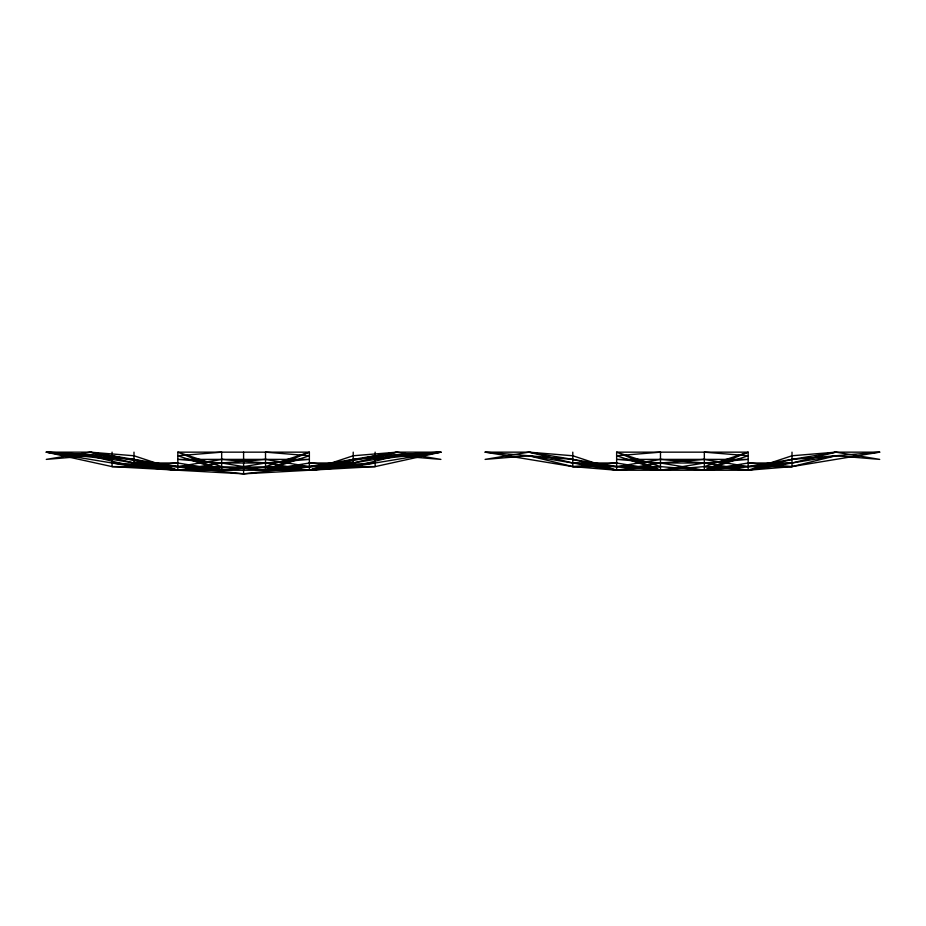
<?xml version="1.0" encoding="UTF-8"?>
<svg xmlns="http://www.w3.org/2000/svg" width="926" height="926" viewBox="0 0 926 926"><rect width="100%" height="100%" fill="white"/><g stroke="black" fill="none" stroke-linecap="round" stroke-linejoin="round"><path stroke-width="1.39" d="M133.992 463L177.827 463L221.673 470.234L265.519 463L309.365 459.389L177.827 459.389L221.673 463L265.519 470.234L309.365 452.154L309.365 470.234L177.827 470.234L133.992 466.611L46.3 452.154L90.146 452.154L133.992 455.766L177.827 470.234L243.596 466.611L309.365 470.234L353.211 466.611L440.892 452.154L397.057 452.154L353.211 455.766L309.365 470.234L265.519 466.611L221.673 470.234L133.992 463L90.146 452.154L46.3 459.389L90.146 455.766L177.827 470.234L221.673 466.611L265.519 470.234L353.211 463L397.057 452.154L440.892 459.389L397.057 455.766L309.365 470.234L265.519 463L221.673 459.389L177.827 466.611L112.069 463L177.827 470.234L221.673 463L265.519 459.389L309.365 466.611L375.134 463L309.365 470.234L353.211 459.389L440.892 452.154L375.134 466.611L243.596 473.846L112.069 466.611L46.3 452.154L112.069 455.766L177.827 470.234L177.827 452.154L309.365 452.154L265.519 466.611L375.134 466.611L375.134 452.154M572.789 463L616.635 463L660.481 470.234L704.327 463L748.173 459.389L616.635 459.389L660.481 463L704.327 470.234L748.173 452.154L748.173 470.234L616.635 470.234L572.789 466.611L485.108 452.154L528.943 452.154L572.789 455.766L616.635 470.234L660.481 466.611L704.327 470.234L792.008 463L835.854 452.154L879.7 452.154L792.008 466.611L748.173 470.234L704.327 466.611L660.481 470.234L572.789 463L528.943 452.154L485.108 459.389L528.943 455.766L616.635 470.234L660.481 463L704.327 459.389L748.173 466.611L835.854 452.154L879.7 459.389L835.854 455.766L748.173 470.234L704.327 463L660.481 459.389L616.635 466.611L528.943 452.154M265.519 470.234L309.365 455.766L265.519 452.154L265.519 470.234L309.365 463L353.211 463M704.327 470.234L748.173 455.766L704.327 452.154L704.327 470.234L748.173 463L792.008 463M309.365 463L353.211 466.611L397.057 455.766M835.854 455.766L792.008 466.611L704.327 466.611L748.173 452.154L616.635 452.154L616.635 470.234L572.789 459.389L485.108 452.154M309.365 470.234L375.134 455.766L440.892 452.154L375.134 459.389M397.057 452.154L309.365 466.611L243.596 473.846L177.827 466.611L90.146 452.154M90.146 455.766L133.992 466.611L177.827 463M616.635 463L572.789 466.611L528.943 455.766M835.854 452.154L792.008 455.766L748.173 470.234L792.008 459.389L879.7 452.154M221.673 463L265.519 463M660.481 463L704.327 463M748.173 463L792.008 466.611L792.008 452.154M112.069 459.389L46.3 452.154L133.992 459.389L177.827 470.234M660.481 470.234L616.635 455.766L660.481 452.154L660.481 470.234L616.635 452.154L660.481 466.611L572.789 466.611L572.789 452.154M221.673 470.234L177.827 455.766L221.673 452.154L221.673 470.234L177.827 452.154L221.673 466.611L112.069 466.611L112.069 452.154M353.211 452.154L353.211 466.611M243.596 452.154L243.596 473.846M133.992 452.154L133.992 466.611"/></g></svg>
